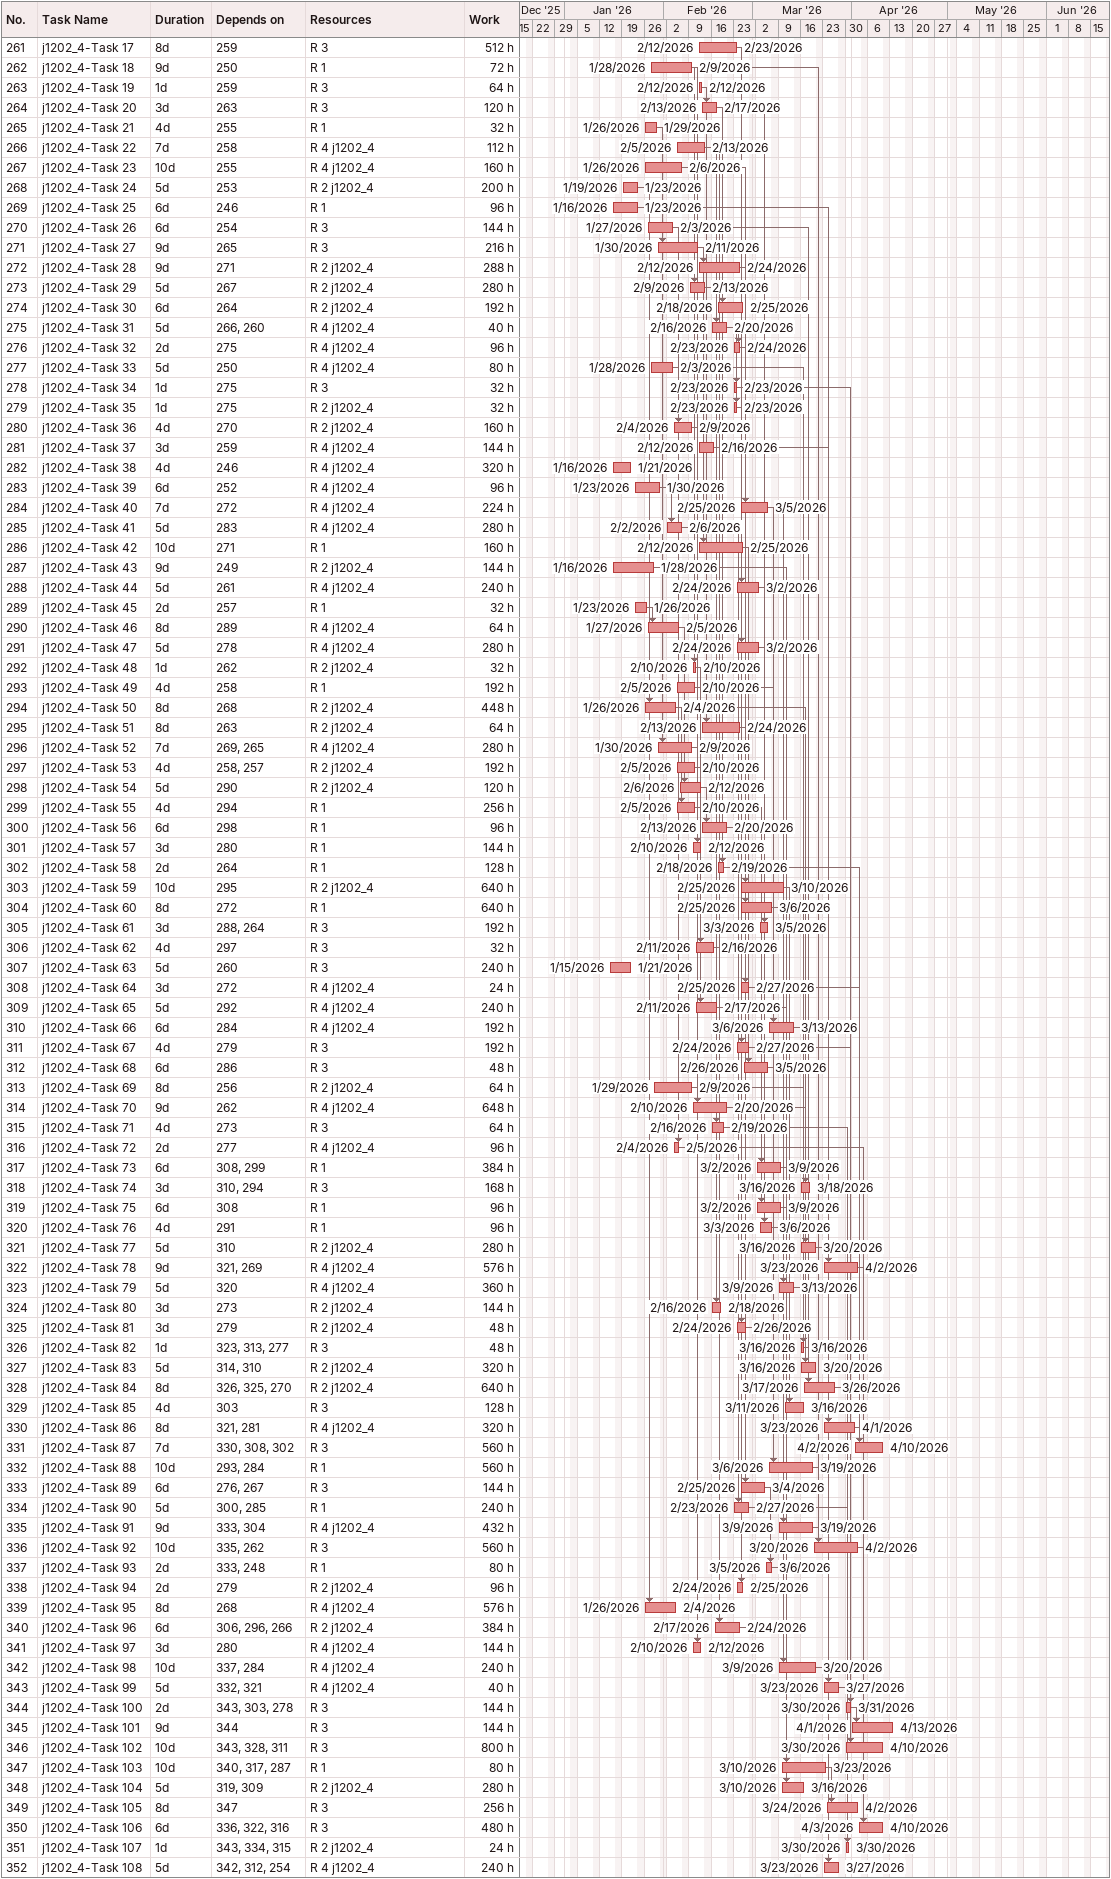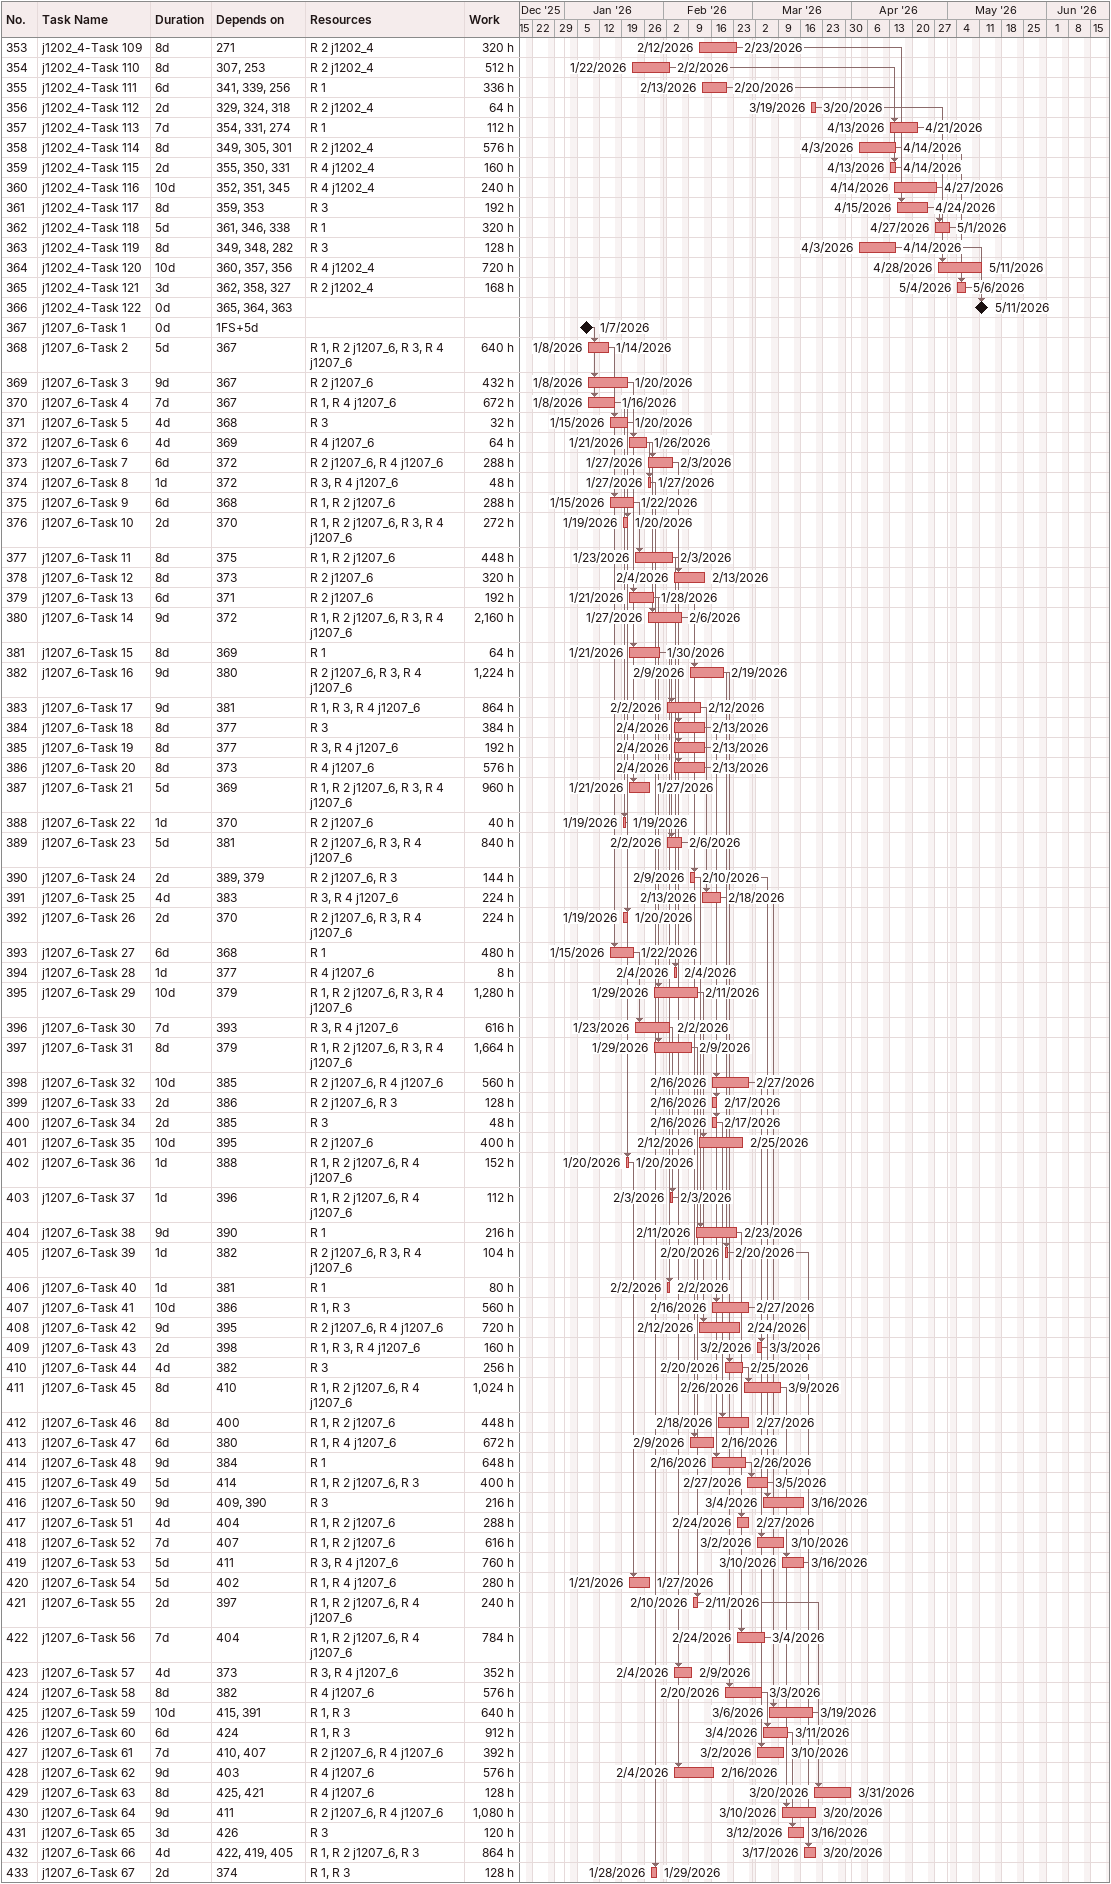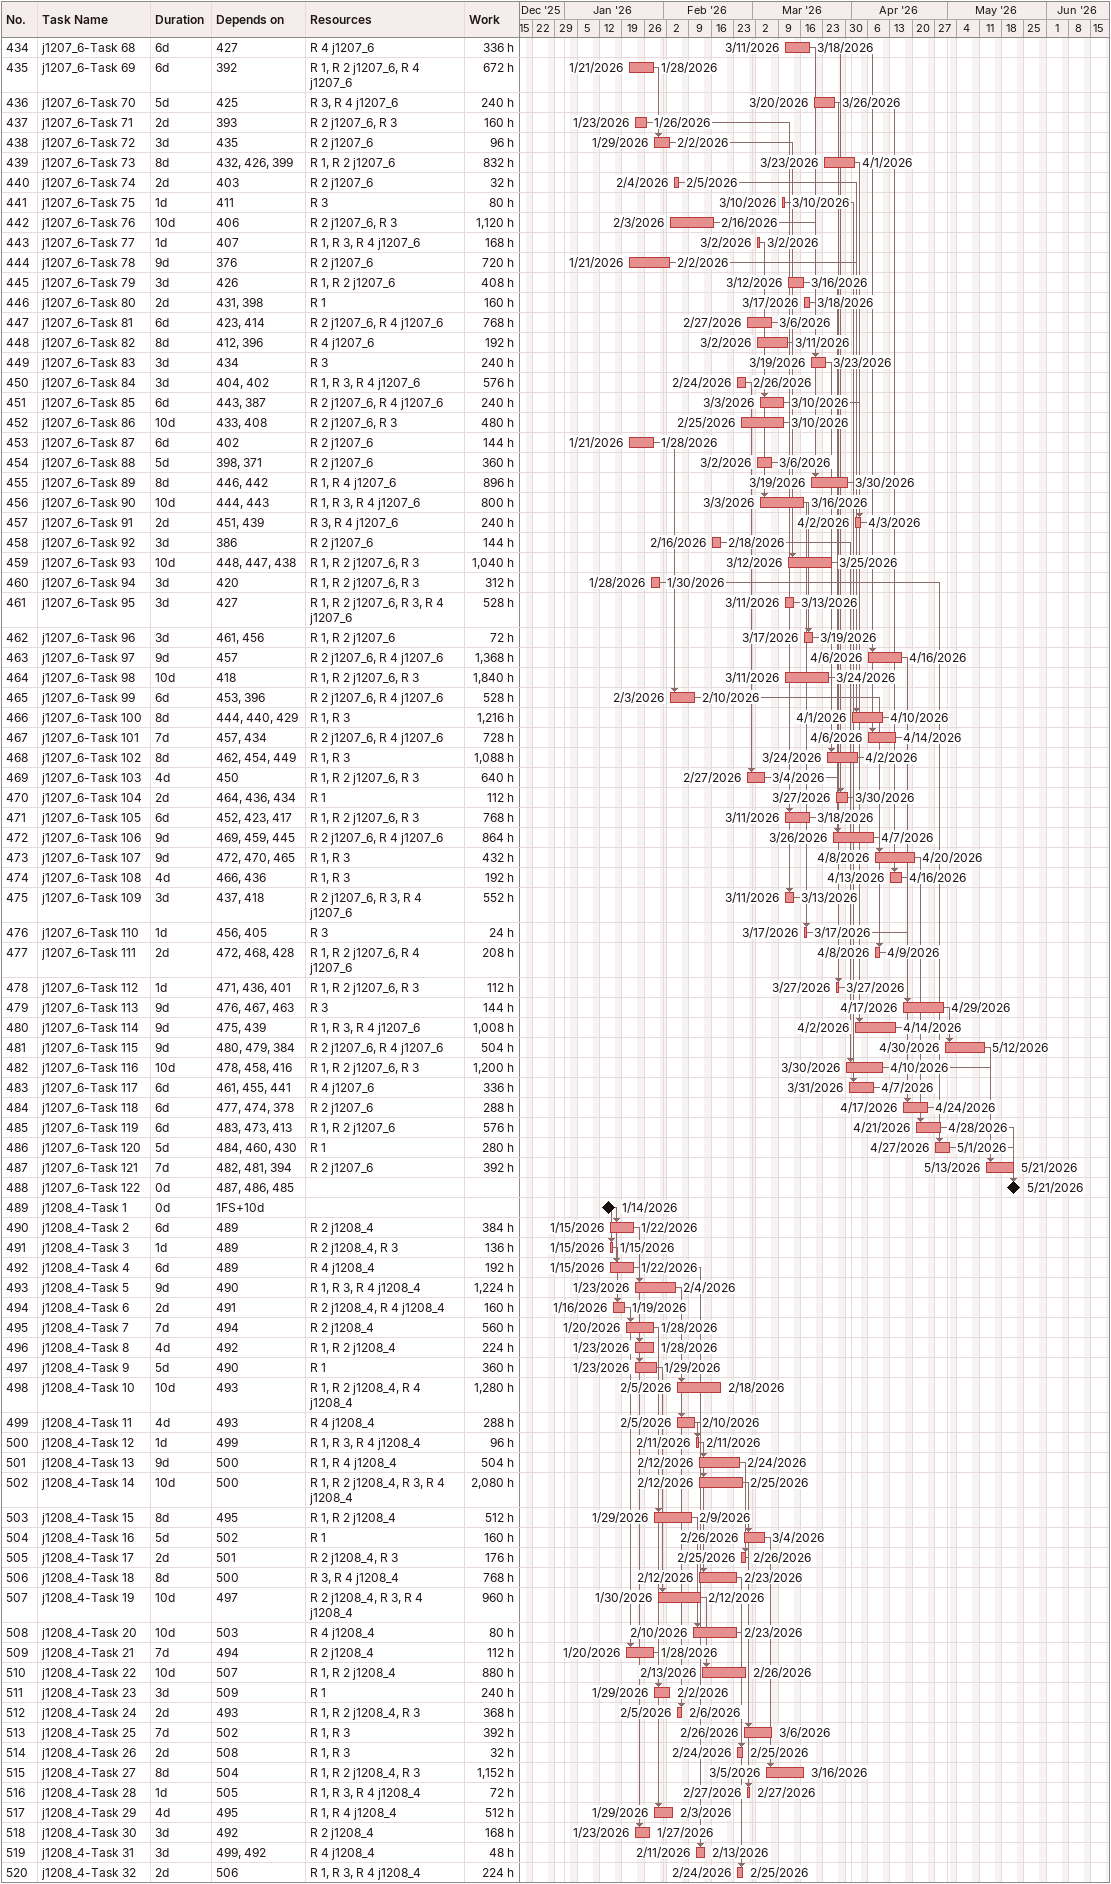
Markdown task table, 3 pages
| ID | Task | Duration | Start | Finish | Predecessors | Resources | Work (h) |
|---|---|---|---|---|---|---|---|
| 261 | j1202_4-Task 17 | 8d | 2026-02-12 | 2026-02-23 | 259 | R 3 | 512 |
| 262 | j1202_4-Task 18 | 9d | 2026-01-28 | 2026-02-09 | 250 | R 1 | 72 |
| 263 | j1202_4-Task 19 | 1d | 2026-02-12 | 2026-02-12 | 259 | R 3 | 64 |
| 264 | j1202_4-Task 20 | 3d | 2026-02-13 | 2026-02-17 | 263 | R 3 | 120 |
| 265 | j1202_4-Task 21 | 4d | 2026-01-26 | 2026-01-29 | 255 | R 1 | 32 |
| 266 | j1202_4-Task 22 | 7d | 2026-02-05 | 2026-02-13 | 258 | R 4 j1202_4 | 112 |
| 267 | j1202_4-Task 23 | 10d | 2026-01-26 | 2026-02-06 | 255 | R 4 j1202_4 | 160 |
| 268 | j1202_4-Task 24 | 5d | 2026-01-19 | 2026-01-23 | 253 | R 2 j1202_4 | 200 |
| 269 | j1202_4-Task 25 | 6d | 2026-01-16 | 2026-01-23 | 246 | R 1 | 96 |
| 270 | j1202_4-Task 26 | 6d | 2026-01-27 | 2026-02-03 | 254 | R 3 | 144 |
| 271 | j1202_4-Task 27 | 9d | 2026-01-30 | 2026-02-11 | 265 | R 3 | 216 |
| 272 | j1202_4-Task 28 | 9d | 2026-02-12 | 2026-02-24 | 271 | R 2 j1202_4 | 288 |
| 273 | j1202_4-Task 29 | 5d | 2026-02-09 | 2026-02-13 | 267 | R 2 j1202_4 | 280 |
| 274 | j1202_4-Task 30 | 6d | 2026-02-18 | 2026-02-25 | 264 | R 2 j1202_4 | 192 |
| 275 | j1202_4-Task 31 | 5d | 2026-02-16 | 2026-02-20 | 266, 260 | R 4 j1202_4 | 40 |
| 276 | j1202_4-Task 32 | 2d | 2026-02-23 | 2026-02-24 | 275 | R 4 j1202_4 | 96 |
| 277 | j1202_4-Task 33 | 5d | 2026-01-28 | 2026-02-03 | 250 | R 4 j1202_4 | 80 |
| 278 | j1202_4-Task 34 | 1d | 2026-02-23 | 2026-02-23 | 275 | R 3 | 32 |
| 279 | j1202_4-Task 35 | 1d | 2026-02-23 | 2026-02-23 | 275 | R 2 j1202_4 | 32 |
| 280 | j1202_4-Task 36 | 4d | 2026-02-04 | 2026-02-09 | 270 | R 2 j1202_4 | 160 |
| 281 | j1202_4-Task 37 | 3d | 2026-02-12 | 2026-02-16 | 259 | R 4 j1202_4 | 144 |
| 282 | j1202_4-Task 38 | 4d | 2026-01-16 | 2026-01-21 | 246 | R 4 j1202_4 | 320 |
| 283 | j1202_4-Task 39 | 6d | 2026-01-23 | 2026-01-30 | 252 | R 4 j1202_4 | 96 |
| 284 | j1202_4-Task 40 | 7d | 2026-02-25 | 2026-03-05 | 272 | R 4 j1202_4 | 224 |
| 285 | j1202_4-Task 41 | 5d | 2026-02-02 | 2026-02-06 | 283 | R 4 j1202_4 | 280 |
| 286 | j1202_4-Task 42 | 10d | 2026-02-12 | 2026-02-25 | 271 | R 1 | 160 |
| 287 | j1202_4-Task 43 | 9d | 2026-01-16 | 2026-01-28 | 249 | R 2 j1202_4 | 144 |
| 288 | j1202_4-Task 44 | 5d | 2026-02-24 | 2026-03-02 | 261 | R 4 j1202_4 | 240 |
| 289 | j1202_4-Task 45 | 2d | 2026-01-23 | 2026-01-26 | 257 | R 1 | 32 |
| 290 | j1202_4-Task 46 | 8d | 2026-01-27 | 2026-02-05 | 289 | R 4 j1202_4 | 64 |
| 291 | j1202_4-Task 47 | 5d | 2026-02-24 | 2026-03-02 | 278 | R 4 j1202_4 | 280 |
| 292 | j1202_4-Task 48 | 1d | 2026-02-10 | 2026-02-10 | 262 | R 2 j1202_4 | 32 |
| 293 | j1202_4-Task 49 | 4d | 2026-02-05 | 2026-02-10 | 258 | R 1 | 192 |
| 294 | j1202_4-Task 50 | 8d | 2026-01-26 | 2026-02-04 | 268 | R 2 j1202_4 | 448 |
| 295 | j1202_4-Task 51 | 8d | 2026-02-13 | 2026-02-24 | 263 | R 2 j1202_4 | 64 |
| 296 | j1202_4-Task 52 | 7d | 2026-01-30 | 2026-02-09 | 269, 265 | R 4 j1202_4 | 280 |
| 297 | j1202_4-Task 53 | 4d | 2026-02-05 | 2026-02-10 | 258, 257 | R 2 j1202_4 | 192 |
| 298 | j1202_4-Task 54 | 5d | 2026-02-06 | 2026-02-12 | 290 | R 2 j1202_4 | 120 |
| 299 | j1202_4-Task 55 | 4d | 2026-02-05 | 2026-02-10 | 294 | R 1 | 256 |
| 300 | j1202_4-Task 56 | 6d | 2026-02-13 | 2026-02-20 | 298 | R 1 | 96 |
| 301 | j1202_4-Task 57 | 3d | 2026-02-10 | 2026-02-12 | 280 | R 1 | 144 |
| 302 | j1202_4-Task 58 | 2d | 2026-02-18 | 2026-02-19 | 264 | R 1 | 128 |
| 303 | j1202_4-Task 59 | 10d | 2026-02-25 | 2026-03-10 | 295 | R 2 j1202_4 | 640 |
| 304 | j1202_4-Task 60 | 8d | 2026-02-25 | 2026-03-06 | 272 | R 1 | 640 |
| 305 | j1202_4-Task 61 | 3d | 2026-03-03 | 2026-03-05 | 288, 264 | R 3 | 192 |
| 306 | j1202_4-Task 62 | 4d | 2026-02-11 | 2026-02-16 | 297 | R 3 | 32 |
| 307 | j1202_4-Task 63 | 5d | 2026-01-15 | 2026-01-21 | 260 | R 3 | 240 |
| 308 | j1202_4-Task 64 | 3d | 2026-02-25 | 2026-02-27 | 272 | R 4 j1202_4 | 24 |
| 309 | j1202_4-Task 65 | 5d | 2026-02-11 | 2026-02-17 | 292 | R 4 j1202_4 | 240 |
| 310 | j1202_4-Task 66 | 6d | 2026-03-06 | 2026-03-13 | 284 | R 4 j1202_4 | 192 |
| 311 | j1202_4-Task 67 | 4d | 2026-02-24 | 2026-02-27 | 279 | R 3 | 192 |
| 312 | j1202_4-Task 68 | 6d | 2026-02-26 | 2026-03-05 | 286 | R 3 | 48 |
| 313 | j1202_4-Task 69 | 8d | 2026-01-29 | 2026-02-09 | 256 | R 2 j1202_4 | 64 |
| 314 | j1202_4-Task 70 | 9d | 2026-02-10 | 2026-02-20 | 262 | R 4 j1202_4 | 648 |
| 315 | j1202_4-Task 71 | 4d | 2026-02-16 | 2026-02-19 | 273 | R 3 | 64 |
| 316 | j1202_4-Task 72 | 2d | 2026-02-04 | 2026-02-05 | 277 | R 4 j1202_4 | 96 |
| 317 | j1202_4-Task 73 | 6d | 2026-03-02 | 2026-03-09 | 308, 299 | R 1 | 384 |
| 318 | j1202_4-Task 74 | 3d | 2026-03-16 | 2026-03-18 | 310, 294 | R 3 | 168 |
| 319 | j1202_4-Task 75 | 6d | 2026-03-02 | 2026-03-09 | 308 | R 1 | 96 |
| 320 | j1202_4-Task 76 | 4d | 2026-03-03 | 2026-03-06 | 291 | R 1 | 96 |
| 321 | j1202_4-Task 77 | 5d | 2026-03-16 | 2026-03-20 | 310 | R 2 j1202_4 | 280 |
| 322 | j1202_4-Task 78 | 9d | 2026-03-23 | 2026-04-02 | 321, 269 | R 4 j1202_4 | 576 |
| 323 | j1202_4-Task 79 | 5d | 2026-03-09 | 2026-03-13 | 320 | R 4 j1202_4 | 360 |
| 324 | j1202_4-Task 80 | 3d | 2026-02-16 | 2026-02-18 | 273 | R 2 j1202_4 | 144 |
| 325 | j1202_4-Task 81 | 3d | 2026-02-24 | 2026-02-26 | 279 | R 2 j1202_4 | 48 |
| 326 | j1202_4-Task 82 | 1d | 2026-03-16 | 2026-03-16 | 323, 313, 277 | R 3 | 48 |
| 327 | j1202_4-Task 83 | 5d | 2026-03-16 | 2026-03-20 | 314, 310 | R 2 j1202_4 | 320 |
| 328 | j1202_4-Task 84 | 8d | 2026-03-17 | 2026-03-26 | 326, 325, 270 | R 2 j1202_4 | 640 |
| 329 | j1202_4-Task 85 | 4d | 2026-03-11 | 2026-03-16 | 303 | R 3 | 128 |
| 330 | j1202_4-Task 86 | 8d | 2026-03-23 | 2026-04-01 | 321, 281 | R 4 j1202_4 | 320 |
| 331 | j1202_4-Task 87 | 7d | 2026-04-02 | 2026-04-10 | 330, 308, 302 | R 3 | 560 |
| 332 | j1202_4-Task 88 | 10d | 2026-03-06 | 2026-03-19 | 293, 284 | R 1 | 560 |
| 333 | j1202_4-Task 89 | 6d | 2026-02-25 | 2026-03-04 | 276, 267 | R 3 | 144 |
| 334 | j1202_4-Task 90 | 5d | 2026-02-23 | 2026-02-27 | 300, 285 | R 1 | 240 |
| 335 | j1202_4-Task 91 | 9d | 2026-03-09 | 2026-03-19 | 333, 304 | R 4 j1202_4 | 432 |
| 336 | j1202_4-Task 92 | 10d | 2026-03-20 | 2026-04-02 | 335, 262 | R 3 | 560 |
| 337 | j1202_4-Task 93 | 2d | 2026-03-05 | 2026-03-06 | 333, 248 | R 1 | 80 |
| 338 | j1202_4-Task 94 | 2d | 2026-02-24 | 2026-02-25 | 279 | R 2 j1202_4 | 96 |
| 339 | j1202_4-Task 95 | 8d | 2026-01-26 | 2026-02-04 | 268 | R 4 j1202_4 | 576 |
| 340 | j1202_4-Task 96 | 6d | 2026-02-17 | 2026-02-24 | 306, 296, 266 | R 2 j1202_4 | 384 |
| 341 | j1202_4-Task 97 | 3d | 2026-02-10 | 2026-02-12 | 280 | R 4 j1202_4 | 144 |
| 342 | j1202_4-Task 98 | 10d | 2026-03-09 | 2026-03-20 | 337, 284 | R 4 j1202_4 | 240 |
| 343 | j1202_4-Task 99 | 5d | 2026-03-23 | 2026-03-27 | 332, 321 | R 4 j1202_4 | 40 |
| 344 | j1202_4-Task 100 | 2d | 2026-03-30 | 2026-03-31 | 343, 303, 278 | R 3 | 144 |
| 345 | j1202_4-Task 101 | 9d | 2026-04-01 | 2026-04-13 | 344 | R 3 | 144 |
| 346 | j1202_4-Task 102 | 10d | 2026-03-30 | 2026-04-10 | 343, 328, 311 | R 3 | 800 |
| 347 | j1202_4-Task 103 | 10d | 2026-03-10 | 2026-03-23 | 340, 317, 287 | R 1 | 80 |
| 348 | j1202_4-Task 104 | 5d | 2026-03-10 | 2026-03-16 | 319, 309 | R 2 j1202_4 | 280 |
| 349 | j1202_4-Task 105 | 8d | 2026-03-24 | 2026-04-02 | 347 | R 3 | 256 |
| 350 | j1202_4-Task 106 | 6d | 2026-04-03 | 2026-04-10 | 336, 322, 316 | R 3 | 480 |
| 351 | j1202_4-Task 107 | 1d | 2026-03-30 | 2026-03-30 | 343, 334, 315 | R 2 j1202_4 | 24 |
| 352 | j1202_4-Task 108 | 5d | 2026-03-23 | 2026-03-27 | 342, 312, 254 | R 4 j1202_4 | 240 |
| 353 | j1202_4-Task 109 | 8d | 2026-02-12 | 2026-02-23 | 271 | R 2 j1202_4 | 320 |
| 354 | j1202_4-Task 110 | 8d | 2026-01-22 | 2026-02-02 | 307, 253 | R 2 j1202_4 | 512 |
| 355 | j1202_4-Task 111 | 6d | 2026-02-13 | 2026-02-20 | 341, 339, 256 | R 1 | 336 |
| 356 | j1202_4-Task 112 | 2d | 2026-03-19 | 2026-03-20 | 329, 324, 318 | R 2 j1202_4 | 64 |
| 357 | j1202_4-Task 113 | 7d | 2026-04-13 | 2026-04-21 | 354, 331, 274 | R 1 | 112 |
| 358 | j1202_4-Task 114 | 8d | 2026-04-03 | 2026-04-14 | 349, 305, 301 | R 2 j1202_4 | 576 |
| 359 | j1202_4-Task 115 | 2d | 2026-04-13 | 2026-04-14 | 355, 350, 331 | R 4 j1202_4 | 160 |
| 360 | j1202_4-Task 116 | 10d | 2026-04-14 | 2026-04-27 | 352, 351, 345 | R 4 j1202_4 | 240 |
| 361 | j1202_4-Task 117 | 8d | 2026-04-15 | 2026-04-24 | 359, 353 | R 3 | 192 |
| 362 | j1202_4-Task 118 | 5d | 2026-04-27 | 2026-05-01 | 361, 346, 338 | R 1 | 320 |
| 363 | j1202_4-Task 119 | 8d | 2026-04-03 | 2026-04-14 | 349, 348, 282 | R 3 | 128 |
| 364 | j1202_4-Task 120 | 10d | 2026-04-28 | 2026-05-11 | 360, 357, 356 | R 4 j1202_4 | 720 |
| 365 | j1202_4-Task 121 | 3d | 2026-05-04 | 2026-05-06 | 362, 358, 327 | R 2 j1202_4 | 168 |
| 366 | j1202_4-Task 122 | 0d | 2026-05-11 | 2026-05-11 | 365, 364, 363 |  |  |
| 367 | j1207_6-Task 1 | 0d | 2026-01-07 | 2026-01-07 | 1FS+5d |  |  |
| 368 | j1207_6-Task 2 | 5d | 2026-01-08 | 2026-01-14 | 367 | R 1, R 2 j1207_6, R 3, R 4 j1207_6 | 640 |
| 369 | j1207_6-Task 3 | 9d | 2026-01-08 | 2026-01-20 | 367 | R 2 j1207_6 | 432 |
| 370 | j1207_6-Task 4 | 7d | 2026-01-08 | 2026-01-16 | 367 | R 1, R 4 j1207_6 | 672 |
| 371 | j1207_6-Task 5 | 4d | 2026-01-15 | 2026-01-20 | 368 | R 3 | 32 |
| 372 | j1207_6-Task 6 | 4d | 2026-01-21 | 2026-01-26 | 369 | R 4 j1207_6 | 64 |
| 373 | j1207_6-Task 7 | 6d | 2026-01-27 | 2026-02-03 | 372 | R 2 j1207_6, R 4 j1207_6 | 288 |
| 374 | j1207_6-Task 8 | 1d | 2026-01-27 | 2026-01-27 | 372 | R 3, R 4 j1207_6 | 48 |
| 375 | j1207_6-Task 9 | 6d | 2026-01-15 | 2026-01-22 | 368 | R 1, R 2 j1207_6 | 288 |
| 376 | j1207_6-Task 10 | 2d | 2026-01-19 | 2026-01-20 | 370 | R 1, R 2 j1207_6, R 3, R 4 j1207_6 | 272 |
| 377 | j1207_6-Task 11 | 8d | 2026-01-23 | 2026-02-03 | 375 | R 1, R 2 j1207_6 | 448 |
| 378 | j1207_6-Task 12 | 8d | 2026-02-04 | 2026-02-13 | 373 | R 2 j1207_6 | 320 |
| 379 | j1207_6-Task 13 | 6d | 2026-01-21 | 2026-01-28 | 371 | R 2 j1207_6 | 192 |
| 380 | j1207_6-Task 14 | 9d | 2026-01-27 | 2026-02-06 | 372 | R 1, R 2 j1207_6, R 3, R 4 j1207_6 | 2160 |
| 381 | j1207_6-Task 15 | 8d | 2026-01-21 | 2026-01-30 | 369 | R 1 | 64 |
| 382 | j1207_6-Task 16 | 9d | 2026-02-09 | 2026-02-19 | 380 | R 2 j1207_6, R 3, R 4 j1207_6 | 1224 |
| 383 | j1207_6-Task 17 | 9d | 2026-02-02 | 2026-02-12 | 381 | R 1, R 3, R 4 j1207_6 | 864 |
| 384 | j1207_6-Task 18 | 8d | 2026-02-04 | 2026-02-13 | 377 | R 3 | 384 |
| 385 | j1207_6-Task 19 | 8d | 2026-02-04 | 2026-02-13 | 377 | R 3, R 4 j1207_6 | 192 |
| 386 | j1207_6-Task 20 | 8d | 2026-02-04 | 2026-02-13 | 373 | R 4 j1207_6 | 576 |
| 387 | j1207_6-Task 21 | 5d | 2026-01-21 | 2026-01-27 | 369 | R 1, R 2 j1207_6, R 3, R 4 j1207_6 | 960 |
| 388 | j1207_6-Task 22 | 1d | 2026-01-19 | 2026-01-19 | 370 | R 2 j1207_6 | 40 |
| 389 | j1207_6-Task 23 | 5d | 2026-02-02 | 2026-02-06 | 381 | R 2 j1207_6, R 3, R 4 j1207_6 | 840 |
| 390 | j1207_6-Task 24 | 2d | 2026-02-09 | 2026-02-10 | 389, 379 | R 2 j1207_6, R 3 | 144 |
| 391 | j1207_6-Task 25 | 4d | 2026-02-13 | 2026-02-18 | 383 | R 3, R 4 j1207_6 | 224 |
| 392 | j1207_6-Task 26 | 2d | 2026-01-19 | 2026-01-20 | 370 | R 2 j1207_6, R 3, R 4 j1207_6 | 224 |
| 393 | j1207_6-Task 27 | 6d | 2026-01-15 | 2026-01-22 | 368 | R 1 | 480 |
| 394 | j1207_6-Task 28 | 1d | 2026-02-04 | 2026-02-04 | 377 | R 4 j1207_6 | 8 |
| 395 | j1207_6-Task 29 | 10d | 2026-01-29 | 2026-02-11 | 379 | R 1, R 2 j1207_6, R 3, R 4 j1207_6 | 1280 |
| 396 | j1207_6-Task 30 | 7d | 2026-01-23 | 2026-02-02 | 393 | R 3, R 4 j1207_6 | 616 |
| 397 | j1207_6-Task 31 | 8d | 2026-01-29 | 2026-02-09 | 379 | R 1, R 2 j1207_6, R 3, R 4 j1207_6 | 1664 |
| 398 | j1207_6-Task 32 | 10d | 2026-02-16 | 2026-02-27 | 385 | R 2 j1207_6, R 4 j1207_6 | 560 |
| 399 | j1207_6-Task 33 | 2d | 2026-02-16 | 2026-02-17 | 386 | R 2 j1207_6, R 3 | 128 |
| 400 | j1207_6-Task 34 | 2d | 2026-02-16 | 2026-02-17 | 385 | R 3 | 48 |
| 401 | j1207_6-Task 35 | 10d | 2026-02-12 | 2026-02-25 | 395 | R 2 j1207_6 | 400 |
| 402 | j1207_6-Task 36 | 1d | 2026-01-20 | 2026-01-20 | 388 | R 1, R 2 j1207_6, R 4 j1207_6 | 152 |
| 403 | j1207_6-Task 37 | 1d | 2026-02-03 | 2026-02-03 | 396 | R 1, R 2 j1207_6, R 4 j1207_6 | 112 |
| 404 | j1207_6-Task 38 | 9d | 2026-02-11 | 2026-02-23 | 390 | R 1 | 216 |
| 405 | j1207_6-Task 39 | 1d | 2026-02-20 | 2026-02-20 | 382 | R 2 j1207_6, R 3, R 4 j1207_6 | 104 |
| 406 | j1207_6-Task 40 | 1d | 2026-02-02 | 2026-02-02 | 381 | R 1 | 80 |
| 407 | j1207_6-Task 41 | 10d | 2026-02-16 | 2026-02-27 | 386 | R 1, R 3 | 560 |
| 408 | j1207_6-Task 42 | 9d | 2026-02-12 | 2026-02-24 | 395 | R 2 j1207_6, R 4 j1207_6 | 720 |
| 409 | j1207_6-Task 43 | 2d | 2026-03-02 | 2026-03-03 | 398 | R 1, R 3, R 4 j1207_6 | 160 |
| 410 | j1207_6-Task 44 | 4d | 2026-02-20 | 2026-02-25 | 382 | R 3 | 256 |
| 411 | j1207_6-Task 45 | 8d | 2026-02-26 | 2026-03-09 | 410 | R 1, R 2 j1207_6, R 4 j1207_6 | 1024 |
| 412 | j1207_6-Task 46 | 8d | 2026-02-18 | 2026-02-27 | 400 | R 1, R 2 j1207_6 | 448 |
| 413 | j1207_6-Task 47 | 6d | 2026-02-09 | 2026-02-16 | 380 | R 1, R 4 j1207_6 | 672 |
| 414 | j1207_6-Task 48 | 9d | 2026-02-16 | 2026-02-26 | 384 | R 1 | 648 |
| 415 | j1207_6-Task 49 | 5d | 2026-02-27 | 2026-03-05 | 414 | R 1, R 2 j1207_6, R 3 | 400 |
| 416 | j1207_6-Task 50 | 9d | 2026-03-04 | 2026-03-16 | 409, 390 | R 3 | 216 |
| 417 | j1207_6-Task 51 | 4d | 2026-02-24 | 2026-02-27 | 404 | R 1, R 2 j1207_6 | 288 |
| 418 | j1207_6-Task 52 | 7d | 2026-03-02 | 2026-03-10 | 407 | R 1, R 2 j1207_6 | 616 |
| 419 | j1207_6-Task 53 | 5d | 2026-03-10 | 2026-03-16 | 411 | R 3, R 4 j1207_6 | 760 |
| 420 | j1207_6-Task 54 | 5d | 2026-01-21 | 2026-01-27 | 402 | R 1, R 4 j1207_6 | 280 |
| 421 | j1207_6-Task 55 | 2d | 2026-02-10 | 2026-02-11 | 397 | R 1, R 2 j1207_6, R 4 j1207_6 | 240 |
| 422 | j1207_6-Task 56 | 7d | 2026-02-24 | 2026-03-04 | 404 | R 1, R 2 j1207_6, R 4 j1207_6 | 784 |
| 423 | j1207_6-Task 57 | 4d | 2026-02-04 | 2026-02-09 | 373 | R 3, R 4 j1207_6 | 352 |
| 424 | j1207_6-Task 58 | 8d | 2026-02-20 | 2026-03-03 | 382 | R 4 j1207_6 | 576 |
| 425 | j1207_6-Task 59 | 10d | 2026-03-06 | 2026-03-19 | 415, 391 | R 1, R 3 | 640 |
| 426 | j1207_6-Task 60 | 6d | 2026-03-04 | 2026-03-11 | 424 | R 1, R 3 | 912 |
| 427 | j1207_6-Task 61 | 7d | 2026-03-02 | 2026-03-10 | 410, 407 | R 2 j1207_6, R 4 j1207_6 | 392 |
| 428 | j1207_6-Task 62 | 9d | 2026-02-04 | 2026-02-16 | 403 | R 4 j1207_6 | 576 |
| 429 | j1207_6-Task 63 | 8d | 2026-03-20 | 2026-03-31 | 425, 421 | R 4 j1207_6 | 128 |
| 430 | j1207_6-Task 64 | 9d | 2026-03-10 | 2026-03-20 | 411 | R 2 j1207_6, R 4 j1207_6 | 1080 |
| 431 | j1207_6-Task 65 | 3d | 2026-03-12 | 2026-03-16 | 426 | R 3 | 120 |
| 432 | j1207_6-Task 66 | 4d | 2026-03-17 | 2026-03-20 | 422, 419, 405 | R 1, R 2 j1207_6, R 3 | 864 |
| 433 | j1207_6-Task 67 | 2d | 2026-01-28 | 2026-01-29 | 374 | R 1, R 3 | 128 |
| 434 | j1207_6-Task 68 | 6d | 2026-03-11 | 2026-03-18 | 427 | R 4 j1207_6 | 336 |
| 435 | j1207_6-Task 69 | 6d | 2026-01-21 | 2026-01-28 | 392 | R 1, R 2 j1207_6, R 4 j1207_6 | 672 |
| 436 | j1207_6-Task 70 | 5d | 2026-03-20 | 2026-03-26 | 425 | R 3, R 4 j1207_6 | 240 |
| 437 | j1207_6-Task 71 | 2d | 2026-01-23 | 2026-01-26 | 393 | R 2 j1207_6, R 3 | 160 |
| 438 | j1207_6-Task 72 | 3d | 2026-01-29 | 2026-02-02 | 435 | R 2 j1207_6 | 96 |
| 439 | j1207_6-Task 73 | 8d | 2026-03-23 | 2026-04-01 | 432, 426, 399 | R 1, R 2 j1207_6 | 832 |
| 440 | j1207_6-Task 74 | 2d | 2026-02-04 | 2026-02-05 | 403 | R 2 j1207_6 | 32 |
| 441 | j1207_6-Task 75 | 1d | 2026-03-10 | 2026-03-10 | 411 | R 3 | 80 |
| 442 | j1207_6-Task 76 | 10d | 2026-02-03 | 2026-02-16 | 406 | R 2 j1207_6, R 3 | 1120 |
| 443 | j1207_6-Task 77 | 1d | 2026-03-02 | 2026-03-02 | 407 | R 1, R 3, R 4 j1207_6 | 168 |
| 444 | j1207_6-Task 78 | 9d | 2026-01-21 | 2026-02-02 | 376 | R 2 j1207_6 | 720 |
| 445 | j1207_6-Task 79 | 3d | 2026-03-12 | 2026-03-16 | 426 | R 1, R 2 j1207_6 | 408 |
| 446 | j1207_6-Task 80 | 2d | 2026-03-17 | 2026-03-18 | 431, 398 | R 1 | 160 |
| 447 | j1207_6-Task 81 | 6d | 2026-02-27 | 2026-03-06 | 423, 414 | R 2 j1207_6, R 4 j1207_6 | 768 |
| 448 | j1207_6-Task 82 | 8d | 2026-03-02 | 2026-03-11 | 412, 396 | R 4 j1207_6 | 192 |
| 449 | j1207_6-Task 83 | 3d | 2026-03-19 | 2026-03-23 | 434 | R 3 | 240 |
| 450 | j1207_6-Task 84 | 3d | 2026-02-24 | 2026-02-26 | 404, 402 | R 1, R 3, R 4 j1207_6 | 576 |
| 451 | j1207_6-Task 85 | 6d | 2026-03-03 | 2026-03-10 | 443, 387 | R 2 j1207_6, R 4 j1207_6 | 240 |
| 452 | j1207_6-Task 86 | 10d | 2026-02-25 | 2026-03-10 | 433, 408 | R 2 j1207_6, R 3 | 480 |
| 453 | j1207_6-Task 87 | 6d | 2026-01-21 | 2026-01-28 | 402 | R 2 j1207_6 | 144 |
| 454 | j1207_6-Task 88 | 5d | 2026-03-02 | 2026-03-06 | 398, 371 | R 2 j1207_6 | 360 |
| 455 | j1207_6-Task 89 | 8d | 2026-03-19 | 2026-03-30 | 446, 442 | R 1, R 4 j1207_6 | 896 |
| 456 | j1207_6-Task 90 | 10d | 2026-03-03 | 2026-03-16 | 444, 443 | R 1, R 3, R 4 j1207_6 | 800 |
| 457 | j1207_6-Task 91 | 2d | 2026-04-02 | 2026-04-03 | 451, 439 | R 3, R 4 j1207_6 | 240 |
| 458 | j1207_6-Task 92 | 3d | 2026-02-16 | 2026-02-18 | 386 | R 2 j1207_6 | 144 |
| 459 | j1207_6-Task 93 | 10d | 2026-03-12 | 2026-03-25 | 448, 447, 438 | R 1, R 2 j1207_6, R 3 | 1040 |
| 460 | j1207_6-Task 94 | 3d | 2026-01-28 | 2026-01-30 | 420 | R 1, R 2 j1207_6, R 3 | 312 |
| 461 | j1207_6-Task 95 | 3d | 2026-03-11 | 2026-03-13 | 427 | R 1, R 2 j1207_6, R 3, R 4 j1207_6 | 528 |
| 462 | j1207_6-Task 96 | 3d | 2026-03-17 | 2026-03-19 | 461, 456 | R 1, R 2 j1207_6 | 72 |
| 463 | j1207_6-Task 97 | 9d | 2026-04-06 | 2026-04-16 | 457 | R 2 j1207_6, R 4 j1207_6 | 1368 |
| 464 | j1207_6-Task 98 | 10d | 2026-03-11 | 2026-03-24 | 418 | R 1, R 2 j1207_6, R 3 | 1840 |
| 465 | j1207_6-Task 99 | 6d | 2026-02-03 | 2026-02-10 | 453, 396 | R 2 j1207_6, R 4 j1207_6 | 528 |
| 466 | j1207_6-Task 100 | 8d | 2026-04-01 | 2026-04-10 | 444, 440, 429 | R 1, R 3 | 1216 |
| 467 | j1207_6-Task 101 | 7d | 2026-04-06 | 2026-04-14 | 457, 434 | R 2 j1207_6, R 4 j1207_6 | 728 |
| 468 | j1207_6-Task 102 | 8d | 2026-03-24 | 2026-04-02 | 462, 454, 449 | R 1, R 3 | 1088 |
| 469 | j1207_6-Task 103 | 4d | 2026-02-27 | 2026-03-04 | 450 | R 1, R 2 j1207_6, R 3 | 640 |
| 470 | j1207_6-Task 104 | 2d | 2026-03-27 | 2026-03-30 | 464, 436, 434 | R 1 | 112 |
| 471 | j1207_6-Task 105 | 6d | 2026-03-11 | 2026-03-18 | 452, 423, 417 | R 1, R 2 j1207_6, R 3 | 768 |
| 472 | j1207_6-Task 106 | 9d | 2026-03-26 | 2026-04-07 | 469, 459, 445 | R 2 j1207_6, R 4 j1207_6 | 864 |
| 473 | j1207_6-Task 107 | 9d | 2026-04-08 | 2026-04-20 | 472, 470, 465 | R 1, R 3 | 432 |
| 474 | j1207_6-Task 108 | 4d | 2026-04-13 | 2026-04-16 | 466, 436 | R 1, R 3 | 192 |
| 475 | j1207_6-Task 109 | 3d | 2026-03-11 | 2026-03-13 | 437, 418 | R 2 j1207_6, R 3, R 4 j1207_6 | 552 |
| 476 | j1207_6-Task 110 | 1d | 2026-03-17 | 2026-03-17 | 456, 405 | R 3 | 24 |
| 477 | j1207_6-Task 111 | 2d | 2026-04-08 | 2026-04-09 | 472, 468, 428 | R 1, R 2 j1207_6, R 4 j1207_6 | 208 |
| 478 | j1207_6-Task 112 | 1d | 2026-03-27 | 2026-03-27 | 471, 436, 401 | R 1, R 2 j1207_6, R 3 | 112 |
| 479 | j1207_6-Task 113 | 9d | 2026-04-17 | 2026-04-29 | 476, 467, 463 | R 3 | 144 |
| 480 | j1207_6-Task 114 | 9d | 2026-04-02 | 2026-04-14 | 475, 439 | R 1, R 3, R 4 j1207_6 | 1008 |
| 481 | j1207_6-Task 115 | 9d | 2026-04-30 | 2026-05-12 | 480, 479, 384 | R 2 j1207_6, R 4 j1207_6 | 504 |
| 482 | j1207_6-Task 116 | 10d | 2026-03-30 | 2026-04-10 | 478, 458, 416 | R 1, R 2 j1207_6, R 3 | 1200 |
| 483 | j1207_6-Task 117 | 6d | 2026-03-31 | 2026-04-07 | 461, 455, 441 | R 4 j1207_6 | 336 |
| 484 | j1207_6-Task 118 | 6d | 2026-04-17 | 2026-04-24 | 477, 474, 378 | R 2 j1207_6 | 288 |
| 485 | j1207_6-Task 119 | 6d | 2026-04-21 | 2026-04-28 | 483, 473, 413 | R 1, R 2 j1207_6 | 576 |
| 486 | j1207_6-Task 120 | 5d | 2026-04-27 | 2026-05-01 | 484, 460, 430 | R 1 | 280 |
| 487 | j1207_6-Task 121 | 7d | 2026-05-13 | 2026-05-21 | 482, 481, 394 | R 2 j1207_6 | 392 |
| 488 | j1207_6-Task 122 | 0d | 2026-05-21 | 2026-05-21 | 487, 486, 485 |  |  |
| 489 | j1208_4-Task 1 | 0d | 2026-01-14 | 2026-01-14 | 1FS+10d |  |  |
| 490 | j1208_4-Task 2 | 6d | 2026-01-15 | 2026-01-22 | 489 | R 2 j1208_4 | 384 |
| 491 | j1208_4-Task 3 | 1d | 2026-01-15 | 2026-01-15 | 489 | R 2 j1208_4, R 3 | 136 |
| 492 | j1208_4-Task 4 | 6d | 2026-01-15 | 2026-01-22 | 489 | R 4 j1208_4 | 192 |
| 493 | j1208_4-Task 5 | 9d | 2026-01-23 | 2026-02-04 | 490 | R 1, R 3, R 4 j1208_4 | 1224 |
| 494 | j1208_4-Task 6 | 2d | 2026-01-16 | 2026-01-19 | 491 | R 2 j1208_4, R 4 j1208_4 | 160 |
| 495 | j1208_4-Task 7 | 7d | 2026-01-20 | 2026-01-28 | 494 | R 2 j1208_4 | 560 |
| 496 | j1208_4-Task 8 | 4d | 2026-01-23 | 2026-01-28 | 492 | R 1, R 2 j1208_4 | 224 |
| 497 | j1208_4-Task 9 | 5d | 2026-01-23 | 2026-01-29 | 490 | R 1 | 360 |
| 498 | j1208_4-Task 10 | 10d | 2026-02-05 | 2026-02-18 | 493 | R 1, R 2 j1208_4, R 4 j1208_4 | 1280 |
| 499 | j1208_4-Task 11 | 4d | 2026-02-05 | 2026-02-10 | 493 | R 4 j1208_4 | 288 |
| 500 | j1208_4-Task 12 | 1d | 2026-02-11 | 2026-02-11 | 499 | R 1, R 3, R 4 j1208_4 | 96 |
| 501 | j1208_4-Task 13 | 9d | 2026-02-12 | 2026-02-24 | 500 | R 1, R 4 j1208_4 | 504 |
| 502 | j1208_4-Task 14 | 10d | 2026-02-12 | 2026-02-25 | 500 | R 1, R 2 j1208_4, R 3, R 4 j1208_4 | 2080 |
| 503 | j1208_4-Task 15 | 8d | 2026-01-29 | 2026-02-09 | 495 | R 1, R 2 j1208_4 | 512 |
| 504 | j1208_4-Task 16 | 5d | 2026-02-26 | 2026-03-04 | 502 | R 1 | 160 |
| 505 | j1208_4-Task 17 | 2d | 2026-02-25 | 2026-02-26 | 501 | R 2 j1208_4, R 3 | 176 |
| 506 | j1208_4-Task 18 | 8d | 2026-02-12 | 2026-02-23 | 500 | R 3, R 4 j1208_4 | 768 |
| 507 | j1208_4-Task 19 | 10d | 2026-01-30 | 2026-02-12 | 497 | R 2 j1208_4, R 3, R 4 j1208_4 | 960 |
| 508 | j1208_4-Task 20 | 10d | 2026-02-10 | 2026-02-23 | 503 | R 4 j1208_4 | 80 |
| 509 | j1208_4-Task 21 | 7d | 2026-01-20 | 2026-01-28 | 494 | R 2 j1208_4 | 112 |
| 510 | j1208_4-Task 22 | 10d | 2026-02-13 | 2026-02-26 | 507 | R 1, R 2 j1208_4 | 880 |
| 511 | j1208_4-Task 23 | 3d | 2026-01-29 | 2026-02-02 | 509 | R 1 | 240 |
| 512 | j1208_4-Task 24 | 2d | 2026-02-05 | 2026-02-06 | 493 | R 1, R 2 j1208_4, R 3 | 368 |
| 513 | j1208_4-Task 25 | 7d | 2026-02-26 | 2026-03-06 | 502 | R 1, R 3 | 392 |
| 514 | j1208_4-Task 26 | 2d | 2026-02-24 | 2026-02-25 | 508 | R 1, R 3 | 32 |
| 515 | j1208_4-Task 27 | 8d | 2026-03-05 | 2026-03-16 | 504 | R 1, R 2 j1208_4, R 3 | 1152 |
| 516 | j1208_4-Task 28 | 1d | 2026-02-27 | 2026-02-27 | 505 | R 1, R 3, R 4 j1208_4 | 72 |
| 517 | j1208_4-Task 29 | 4d | 2026-01-29 | 2026-02-03 | 495 | R 1, R 4 j1208_4 | 512 |
| 518 | j1208_4-Task 30 | 3d | 2026-01-23 | 2026-01-27 | 492 | R 2 j1208_4 | 168 |
| 519 | j1208_4-Task 31 | 3d | 2026-02-11 | 2026-02-13 | 499, 492 | R 4 j1208_4 | 48 |
| 520 | j1208_4-Task 32 | 2d | 2026-02-24 | 2026-02-25 | 506 | R 1, R 3, R 4 j1208_4 | 224 |
